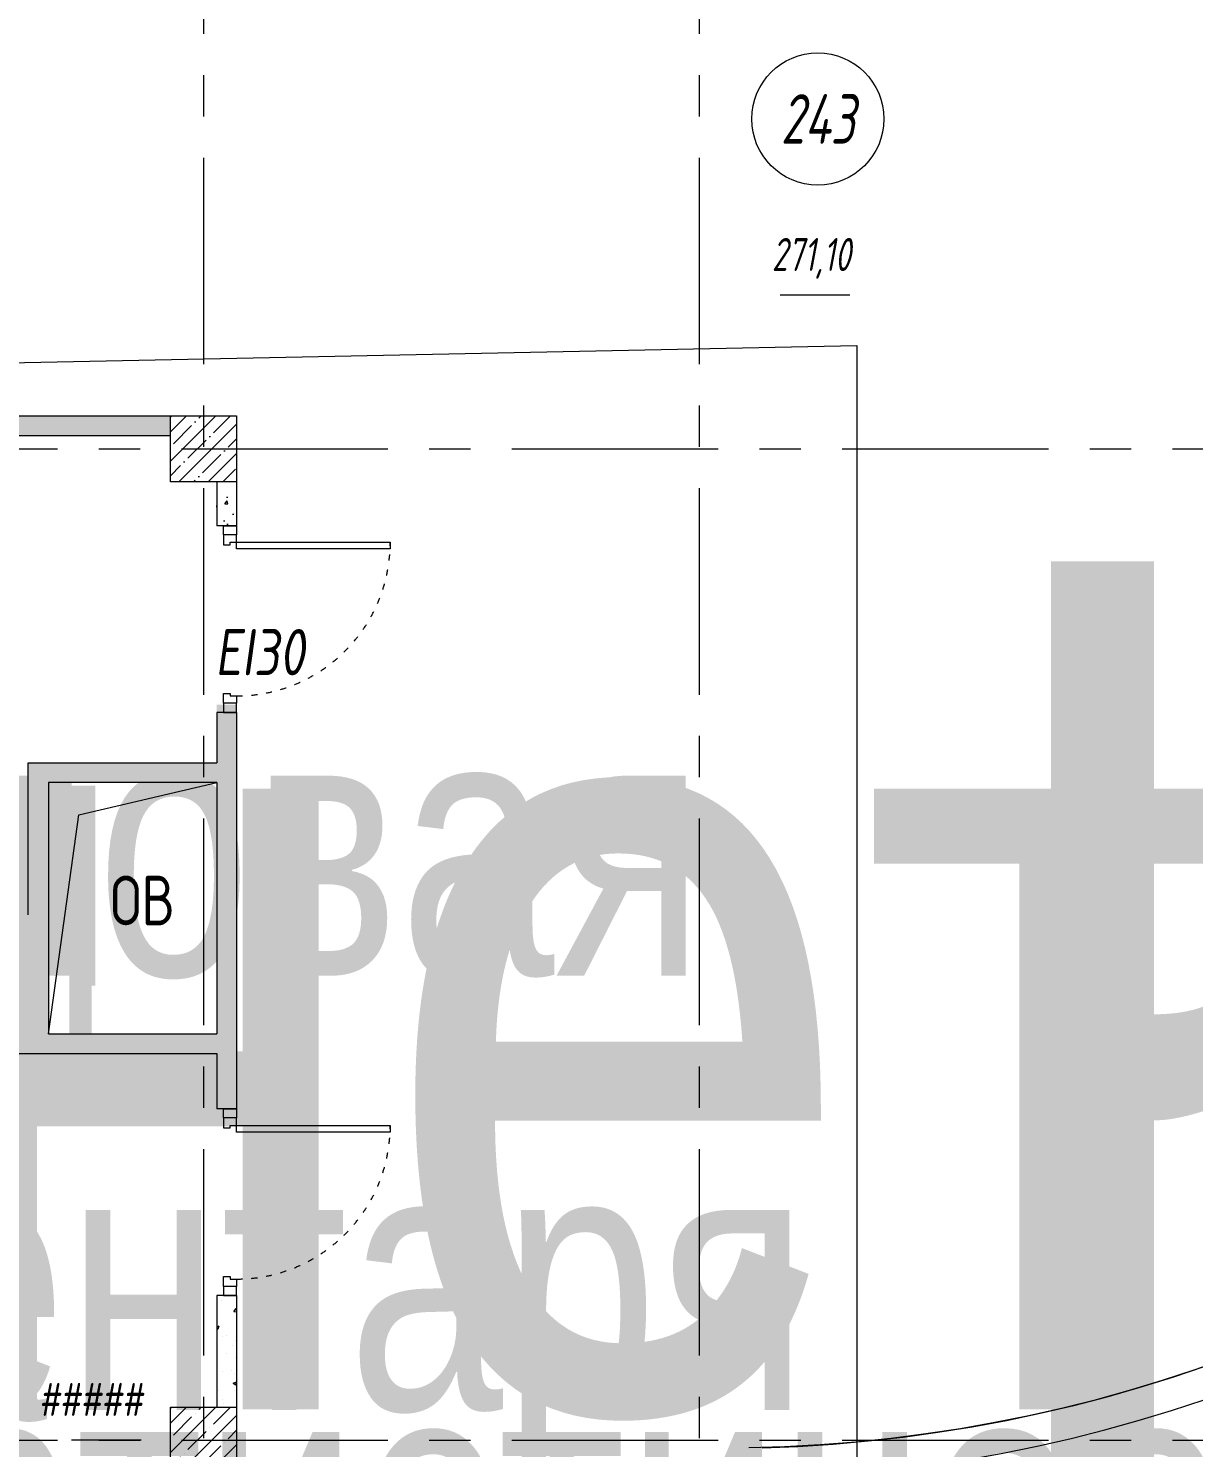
# Model space of a CAD drawing. Header units: millimetres. Extents: x 0 to 636307, y -180975 to 471719.
# Drawn here: x 570791 to 577847, y -58601 to -50011 of the extents above; entities that cross this region are included whole.
import ezdxf
from ezdxf import colors
from ezdxf.entities.mleader import LeaderData, LeaderLine
from ezdxf.enums import TextEntityAlignment as Align
from ezdxf.math import Vec2, Vec3

# ---------------------------------------------------------------- set-up
doc = ezdxf.new("R2018")
doc.units = ezdxf.units.MM
doc.linetypes.add('ACAD_ISO03W100', pattern=[30, 12, -18])
doc.linetypes.add('CENTER', pattern=[2, 1.25, -0.25, 0.25, -0.25])
for name, color, linetype, lineweight in [('_TEXT', 7, 'Continuous', 30), ('АР_Двери', 7, 'Continuous', 0), ('АР_Колонны', 5, 'Continuous', 35), ('АР_Колонны Штрих', 250, 'Continuous', 5), ('АР_Маркер экспликации', 239, 'Continuous', 13), ('АР_Номер помещения', 250, 'Continuous', 9), ('АР_Оси', 7, 'Continuous', 25), ('АР_Отверстия', 250, 'Continuous', 15), ('АР_Отметки', 7, 'Continuous', 5), ('АР_Перегородки газоблок', 165, 'Continuous', 30), ('АР_Перегородки газоблок_Штрих', 165, 'Continuous', 5), ('АР_Подоконники', 163, 'Continuous', 9), ('АР_Сущ Несущая стена', 250, 'Continuous', 50), ('АР_тонкая линия', 250, 'Continuous', 0)]:
    doc.layers.add(name, color=color, linetype=linetype, lineweight=lineweight)
doc.layers.add('АР_Названия помещений', color=124, linetype='Continuous', lineweight=5, plot=False)
doc.layers.add('АР_Помещения_площадь', color=19, linetype='Continuous', lineweight=9, plot=False)
doc.layers.add('АР_ПБ_Двери', color=7, linetype='Continuous', lineweight=15, true_color=0xdb0000)
doc.styles.add('ICOCPEUR', font='isocpeur.ttf')
doc.styles.add('ISOCPEUR', font='', dxfattribs={"height": 250})
doc.styles.get("Standard").update_dxf_attribs({"font": 'GOST.TTF'})
doc.styles.add('Архитект', font='isocpeur.ttf', dxfattribs={"width": 0.8, "oblique": 8})
doc.styles.get('ISOCPEUR').set_extended_font_data('ISOCPEUR', italic=True)
pattern_1 = [(50, (637147.65, -165157.13), (215.17805, -18.82564), [22.5, -247.5]), (355, (637147.65, -165157.13), (-41.6254, 225.65764), [18, -198]), (100.45144, (637165.58, -165158.7), (173.55265, 206.832), [19.12206, -210.34263]), (46.1842, (637147.65, -165097.13), (320.1724, -49.6558), [33.75, -371.25]), (96.63564, (637174.33, -165101.26), (280.3986, 292.2356), [28.6831, -315.5141]), (351.18416, (637147.65, -165097.13), (280.3986, 292.2356), [27, -297]), (21, (637177.65, -165112.13), (179.07212, -120.78567), [22.5, -247.5]), (326, (637177.65, -165112.13), (72.9946, 217.545), [18, -198]), (71.45144, (637192.57, -165122.2), (252.0667, 96.75935), [19.12206, -210.34263]), (37.5, (637147.65, -165157.13), (3.647957, 99.868156), [0, -195.6, 0, -201, 0, -198.75]), (7.5, (637147.65, -165157.13), (78.92086, 118.32351), [0, -114.6, 0, -191.1, 0, -75.75]), (327.5, (637080.75, -165157.13), (160.14673, -6.76646), [0, -75, 0, -234, 0, -310.5]), (317.5, (637050.75, -165157.13), (174.95585, 30.0315), [0, -97.5, 0, -155.4, 0, -220.5])]

# ---------------------------------------------------------------- blocks, each defined once
blk = doc.blocks.new('*U247')
for points in [[(-55, -80), (-55, 0), (-115, 0), (-115, -40), (-100, -40), (-100, -80), (-55, -80)], [(0, 0), (0, -80), (-55, -80), (-55, 0), (0, 0)], [(-1130, 0), (-1130, -80), (-1075, -80), (-1075, 0), (-1130, 0)], [(-1075, -80), (-1075, 0), (-1015, 0), (-1015, -40), (-1030, -40), (-1030, -80), (-1075, -80)]]:
    blk.add_lwpolyline(points)
blk.add_lwpolyline([(-100, -80), (-100, -1010), (-140, -1010), (-140, -80)], close=True)
at = {"linetype": 'ACAD_ISO03W100', "ltscale": 3}
blk.add_arc((-100, -80), 930, 180, 270, dxfattribs=at)
blk = doc.blocks.new('*U248')
for points in [[(-55, -80), (-55, 0), (-115, 0), (-115, -40), (-100, -40), (-100, -80), (-55, -80)], [(0, 0), (0, -80), (-55, -80), (-55, 0), (0, 0)], [(-1130, 0), (-1130, -80), (-1075, -80), (-1075, 0), (-1130, 0)], [(-1075, -80), (-1075, 0), (-1015, 0), (-1015, -40), (-1030, -40), (-1030, -80), (-1075, -80)]]:
    blk.add_lwpolyline(points)
blk.add_lwpolyline([(-100, -80), (-100, -1010), (-140, -1010), (-140, -80)], close=True)
at = {"linetype": 'ACAD_ISO03W100', "ltscale": 3}
blk.add_arc((-100, -80), 930, 180, 270, dxfattribs=at)
blk = doc.blocks.new('_DotSmall')
at = {"color": 0, "linetype": 'ByBlock', "const_width": 0.5}
blk.add_lwpolyline([(-0.0625, 0, 1), (0.0625, 0, 1)], format="xyb", close=True, dxfattribs=at)
blk = doc.blocks.new('*U233')
at = {"layer": 'АР_Номер помещения', "color": 7}
blk.add_circle((-517.6, 1402.8), 400, dxfattribs=at)
at = {"layer": 'АР_Помещения_площадь', "color": 7}
blk.add_line((-323.4, 336.1), (-745.7, 336.1), dxfattribs=at)
at = {"color": 7, "style": 'ISOCPEUR', "width": 0.7, "flags": 1}
blk.add_attdef('КАТЕГОРИЯ', (-499.2, -2092.2), '', height=250, dxfattribs=at)
at = {"layer": 'АР_Номер помещения', "color": 7, "style": 'ISOCPEUR', "width": 0.7}
blk.add_attdef('НОМЕР_ПОМЕЩЕНИЯ', text='', height=300, dxfattribs=at).set_placement((-517.6, 1402.8), align=Align.MIDDLE_CENTER)
at = {"layer": 'АР_Помещения_площадь', "color": 7, "lineweight": 30, "width": 0.7, "flags": 104}
blk.add_attdef('ИМЯ_ПОМЕЩЕНИЯ', text='', height=100, dxfattribs=at).set_placement((157.6, 1217.1), align=Align.MIDDLE_CENTER)
at = {"layer": 'АР_Помещения_площадь', "color": 7, "style": 'ISOCPEUR', "width": 0.7}
blk.add_attdef('ПЛОЩАДЬ_ПОМЕЩЕНИЯ', text='', height=200, dxfattribs=at).set_placement((-318.5, 582.6), align=Align.MIDDLE_RIGHT)
blk = doc.blocks.new('*U231')
at = {"color": 7, "style": 'ISOCPEUR', "width": 0.7, "flags": 1}
blk.add_attdef('КАТЕГОРИЯ', (-499.2, -2092.2), '', height=250, dxfattribs=at)
at = {"layer": 'АР_Номер помещения', "color": 7, "style": 'ISOCPEUR', "width": 0.7}
blk.add_attdef('НОМЕР_ПОМЕЩЕНИЯ', text='', height=300, dxfattribs=at).set_placement((-13874.5, 6637.6), align=Align.MIDDLE_CENTER)
at = {"layer": 'АР_Помещения_площадь', "color": 7, "lineweight": 30, "width": 0.7, "flags": 104}
blk.add_attdef('ИМЯ_ПОМЕЩЕНИЯ', text='', height=100, dxfattribs=at).set_placement((157.6, 1217.1), align=Align.MIDDLE_CENTER)
at = {"layer": 'АР_Помещения_площадь', "color": 7, "style": 'ISOCPEUR', "width": 0.7}
blk.add_attdef('ПЛОЩАДЬ_ПОМЕЩЕНИЯ', text='', height=200, dxfattribs=at).set_placement((-12654.6, 407.7), align=Align.MIDDLE_RIGHT)
blk = doc.blocks.new('*U232')
at = {"color": 7, "style": 'ISOCPEUR', "width": 0.7, "flags": 1}
blk.add_attdef('КАТЕГОРИЯ', (-499.2, -2092.2), '', height=250, dxfattribs=at)
at = {"layer": 'АР_Номер помещения', "color": 7, "style": 'ISOCPEUR', "width": 0.7}
blk.add_attdef('НОМЕР_ПОМЕЩЕНИЯ', text='', height=300, dxfattribs=at).set_placement((-16064.8, 2966.2), align=Align.MIDDLE_CENTER)
at = {"layer": 'АР_Помещения_площадь', "color": 7, "lineweight": 30, "width": 0.7, "flags": 104}
blk.add_attdef('ИМЯ_ПОМЕЩЕНИЯ', text='', height=100, dxfattribs=at).set_placement((157.6, 1217.1), align=Align.MIDDLE_CENTER)
at = {"layer": 'АР_Помещения_площадь', "color": 7, "style": 'ISOCPEUR', "width": 0.7}
blk.add_attdef('ПЛОЩАДЬ_ПОМЕЩЕНИЯ', text='', height=200, dxfattribs=at).set_placement((-14142.4, 501.5), align=Align.MIDDLE_RIGHT)
blk = doc.blocks.new('*U228')
at = {"color": 7, "style": 'ISOCPEUR', "width": 0.7, "flags": 1}
blk.add_attdef('КАТЕГОРИЯ', (-499.2, -2092.2), '', height=250, dxfattribs=at)
at = {"layer": 'АР_Номер помещения', "color": 7, "style": 'ISOCPEUR', "width": 0.7}
blk.add_attdef('НОМЕР_ПОМЕЩЕНИЯ', text='', height=300, dxfattribs=at).set_placement((-14752.2, 1427.8), align=Align.MIDDLE_CENTER)
at = {"layer": 'АР_Помещения_площадь', "color": 7, "lineweight": 30, "width": 0.7, "flags": 104}
blk.add_attdef('ИМЯ_ПОМЕЩЕНИЯ', text='', height=100, dxfattribs=at).set_placement((157.6, 1217.1), align=Align.MIDDLE_CENTER)
at = {"layer": 'АР_Помещения_площадь', "color": 7, "style": 'ISOCPEUR', "width": 0.7}
blk.add_attdef('ПЛОЩАДЬ_ПОМЕЩЕНИЯ', text='', height=200, dxfattribs=at).set_placement((-13108.3, 584.1), align=Align.MIDDLE_RIGHT)
blk = doc.blocks.new('*U229')
at = {"layer": 'АР_Помещения_площадь', "color": 7}
blk.add_line((-12457.7, 152.9), (-12880, 152.9), dxfattribs=at)
at = {"color": 7, "style": 'ISOCPEUR', "width": 0.7, "flags": 1}
blk.add_attdef('КАТЕГОРИЯ', (-499.2, -2092.2), '', height=250, dxfattribs=at)
at = {"layer": 'АР_Номер помещения', "color": 7, "style": 'ISOCPEUR', "width": 0.7}
blk.add_attdef('НОМЕР_ПОМЕЩЕНИЯ', text='', height=300, dxfattribs=at).set_placement((-17424.9, 1870.8), align=Align.MIDDLE_CENTER)
at = {"layer": 'АР_Помещения_площадь', "color": 7, "lineweight": 30, "width": 0.7, "flags": 104}
blk.add_attdef('ИМЯ_ПОМЕЩЕНИЯ', text='', height=100, dxfattribs=at).set_placement((157.6, 1217.1), align=Align.MIDDLE_CENTER)
at = {"layer": 'АР_Помещения_площадь', "color": 7, "style": 'ISOCPEUR', "width": 0.7}
blk.add_attdef('ПЛОЩАДЬ_ПОМЕЩЕНИЯ', text='', height=200, dxfattribs=at).set_placement((-12452.8, 399.4), align=Align.MIDDLE_RIGHT)

msp = doc.modelspace()

# ---------------------------------------------------------------- hatches: boundary and pattern name
at = {"layer": 'АР_Колонны Штрих', "lineweight": 9, "ltscale": 100}
h = msp.add_hatch(dxfattribs=at)
h.set_pattern_fill('ANSI35', color=256, scale=500)
h.set_pattern_definition([(45, (-385400.21, -12484.97), (-88.388348, 88.388348), []), (45, (-385311.82, -12484.97), (-88.388348, 88.388348), [156.25, -31.25, 0, -31.25])])
h.paths.add_polyline_path([(572051.9, -52356.4), (571651.9, -52356.4), (571651.9, -52756.4), (572051.9, -52756.4)])
h = msp.add_hatch(dxfattribs=at)
h.set_pattern_fill('ANSI35', color=256, scale=500)
h.set_pattern_definition([(45, (-385400.21, -18484.97), (-88.388348, 88.388348), []), (45, (-385311.82, -18484.97), (-88.388348, 88.388348), [156.25, -31.25, 0, -31.25])])
h.paths.add_polyline_path([(572051.9, -58356.4), (571651.9, -58356.4), (571651.9, -58756.4), (572051.9, -58756.4)])
at = {"layer": 'АР_Перегородки газоблок_Штрих', "lineweight": 9, "ltscale": 100}
h = msp.add_hatch(dxfattribs=at)
h.set_pattern_fill('AR-CONC', color=256, scale=30)
h.set_pattern_definition(pattern_1)
h.paths.add_polyline_path([(571651.9, -52356.4), (566051.9, -52356.4), (566051.9, -52476.4), (571651.9, -52476.4)])
h = msp.add_hatch(dxfattribs=at)
h.set_pattern_fill('AR-CONC', color=256, scale=30)
h.set_pattern_definition([(50, (637147.65, -165110.6), (215.17805, -18.82564), [22.5, -247.5]), (355, (637147.65, -165110.6), (-41.6254, 225.65764), [18, -198]), (100.45144, (637165.58, -165112.17), (173.55265, 206.832), [19.12206, -210.34263]), (46.1842, (637147.65, -165050.6), (320.1724, -49.6558), [33.75, -371.25]), (96.63564, (637174.33, -165054.74), (280.3986, 292.2356), [28.6831, -315.5141]), (351.18416, (637147.65, -165050.6), (280.3986, 292.2356), [27, -297]), (21, (637177.65, -165065.6), (179.07212, -120.78567), [22.5, -247.5]), (326, (637177.65, -165065.6), (72.9946, 217.545), [18, -198]), (71.45144, (637192.57, -165075.67), (252.0667, 96.75935), [19.12206, -210.34263]), (37.5, (637147.65, -165110.6), (3.647957, 99.868156), [0, -195.6, 0, -201, 0, -198.75]), (7.5, (637147.65, -165110.6), (78.92086, 118.32351), [0, -114.6, 0, -191.1, 0, -75.75]), (327.5, (637080.75, -165110.6), (160.14673, -6.76646), [0, -75, 0, -234, 0, -310.5]), (317.5, (637050.75, -165110.6), (174.95585, 30.0315), [0, -97.5, 0, -155.4, 0, -220.5])])
h.paths.add_polyline_path([(565771.9, -52709.9), (565651.9, -52709.9), (565651.9, -58309.9), (565771.9, -58309.9), (565771.9, -56215.9), (569312.4, -56215.9), (570792.4, -56215.9), (570792.4, -56095.9), (565771.9, -56095.9), (565771.9, -55495.9), (565651.9, -55495.9), (565651.9, -56096.6), (565771.9, -56096.6), (565771.9, -55495.9), (565651.9, -55495.9), (565651.9, -56097.3), (565771.9, -56095.9), (565771.9, -55495.9), (570792.4, -55495.9), (570792.4, -56215.9), (571931.9, -56215.9), (571931.9, -56504.3), (572051.9, -56504.3), (572051.9, -54104.8), (571931.9, -54104.8), (571931.9, -56095.9), (570912.4, -56095.9), (570912.4, -54574.6), (571931.9, -54576), (571931.9, -54456), (570792.4, -54454.6), (570792.4, -55375.9), (565771.9, -55375.9)])
h = msp.add_hatch(dxfattribs=at)
h.set_pattern_fill('AR-CONC', color=256, scale=30)
h.set_pattern_definition(pattern_1)
h.paths.add_polyline_path([(572051.9, -52756.4), (571931.9, -52756.4), (571931.9, -53021.3), (572051.9, -53021.3)])
h = msp.add_hatch(dxfattribs=at)
h.set_pattern_fill('AR-CONC', color=256, scale=30)
h.set_pattern_definition(pattern_1)
h.paths.add_polyline_path([(572051.9, -57680.8), (571931.9, -57680.8), (571931.9, -58356.4), (572051.9, -58356.4)])

# ---------------------------------------------------------------- linework, layer by layer
at = {"layer": '_TEXT', "color": 1, "lineweight": 9, "ltscale": 500}
msp.add_lwpolyline([(555452.6, -52346.5), (575807.1, -51931.1), (575807.1, -88351.1), (555452.6, -88766.4)], close=True, dxfattribs=at)
at = {"layer": 'АР_Колонны', "lineweight": 9, "ltscale": 100}
for points in [[(571651.9, -52356.4), (572051.9, -52356.4), (572051.9, -52756.4), (571651.9, -52756.4)], [(571651.9, -58356.4), (572051.9, -58356.4), (572051.9, -58756.4), (571651.9, -58756.4)]]:
    msp.add_lwpolyline(points, close=True, dxfattribs=at)
at = {"layer": 'АР_Оси', "linetype": 'CENTER', "lineweight": 9, "ltscale": 1000}
for p, q in [((571851.9, -30794), (571851.9, -86526.3)), ((574851.9, -30794), (574851.9, -86526.3)), ((547718.2, -52556.4), (630896.6, -52556.4)), ((547718.2, -58556.4), (630896.6, -58556.4))]:
    msp.add_line(p, q, dxfattribs=at)
at = {"layer": 'АР_Перегородки газоблок', "lineweight": 9, "ltscale": 100}
for points in [[(566051.9, -52356.4), (571651.9, -52356.4)], [(571651.9, -52476.4), (566051.9, -52476.4)], [(571931.9, -52756.4), (571931.9, -53021.3)], [(572051.9, -52756.4), (572051.9, -53021.3)], [(572051.9, -53021.3), (571931.9, -53021.3)], [(571931.9, -54151.3), (571931.9, -54456)], [(572051.9, -54151.3), (571931.9, -54151.3)], [(572051.9, -54151.3), (572051.9, -56550.8)], [(570789.6, -55375.9), (570789.6, -54456), (571931.9, -54456)], [(571931.9, -54576), (570912.4, -54576)], [(570912.4, -54576), (570912.4, -56095.9)], [(571931.9, -54576), (571931.9, -56095.9)], [(570912.4, -56095.9), (570928.1, -56095.9)], [(570912.4, -56095.9), (571931.9, -56095.9)], [(565771.9, -56215.9), (570825.9, -56215.9)], [(570792.4, -56215.9), (570792.4, -56215.9)], [(570792.4, -56215.9), (571931.9, -56215.9)], [(571931.9, -56215.9), (571931.9, -56550.8)], [(572051.9, -56550.8), (571931.9, -56550.8)], [(571931.9, -57680.8), (571931.9, -58356.4)], [(572051.9, -57680.8), (571931.9, -57680.8)], [(572051.9, -57680.8), (572051.9, -58356.4)]]:
    msp.add_lwpolyline(points, dxfattribs=at)
at = {"layer": 'АР_Подоконники', "lineweight": 9, "ltscale": 100}
for centre, radius, start, end in [((574980.4, -49678.6), 8924.1, 271.10883, 356.40396), ((574970.1, -49666.2), 8940.2, 271.69125, 356.32908)]:
    msp.add_arc(centre, radius, start, end, dxfattribs=at)
at = {"layer": 'АР_Сущ Несущая стена', "lineweight": 9, "ltscale": 100}
for centre, radius, start, end in [((574961.8, -49654.5), 9144.3, 272.82064, 356.28873), ((574969.5, -49672.5), 9778.7, 272.59255, 356.63539)]:
    msp.add_arc(centre, radius, start, end, dxfattribs=at)
at = {"layer": 'АР_тонкая линия', "lineweight": 9, "ltscale": 100}
msp.add_lwpolyline([(570912.4, -56095.9), (571095.8, -54770.3), (571931.9, -54576)], dxfattribs=at)

# ---------------------------------------------------------------- block references
at = {"layer": 'АР_Двери', "lineweight": 9, "rotation": 90.00000000000001}
for name, p in [('*U247', (571971.9, -53021.3)), ('*U248', (571971.9, -56550.8))]:
    msp.add_blockref(name, p, dxfattribs=at)
at = {"layer": 'АР_Маркер экспликации', "lineweight": 9}
ref = msp.add_blockref('*U233', (576088.7, -51962.3), dxfattribs=at)
ref.add_attrib('НОМЕР_ПОМЕЩЕНИЯ', '243', dxfattribs={"layer": 'АР_Номер помещения', "color": 7, "height": 300, "style": 'ISOCPEUR', "width": 0.7}).set_placement((575571.2, -50559.5), align=Align.MIDDLE_CENTER)
lines = msp.add_mtext('\\W0.8000;Коридор и рекреация (основная и старшая школа)', dxfattribs={"layer": 'АР_Названия помещений', "insert": (576435.7, -53237), "char_height": 6239.8, "width": 926.94, "attachment_point": 1})
ref.add_attrib('ИМЯ_ПОМЕЩЕНИЯ', '', (576435.7, -53237), dxfattribs={"flags": 104}).embed_mtext(lines)
ref.add_attrib('ПЛОЩАДЬ_ПОМЕЩЕНИЯ', '271,10', dxfattribs={"layer": 'АР_Помещения_площадь', "color": 7, "height": 200, "style": 'ISOCPEUR', "width": 0.7}).set_placement((575770.3, -51379.8), align=Align.MIDDLE_RIGHT)
ref = msp.add_blockref('*U231', (571975.9, -58284.7), dxfattribs=at)
lines = msp.add_mtext('\\W0.8000;Кабинет материальной технологии тип 2', dxfattribs={"layer": 'АР_Названия помещений', "insert": (558141.6, -53477), "char_height": 4891.956, "width": 926.94, "attachment_point": 1})
ref.add_attrib('ИМЯ_ПОМЕЩЕНИЯ', '', (558141.6, -53477), dxfattribs={"flags": 104}).embed_mtext(lines)
ref = msp.add_blockref('*U228', (583501.3, -55512.4), dxfattribs=at)
lines = msp.add_mtext('\\W0.8000;Кладовая инвентаря', dxfattribs={"layer": 'АР_Названия помещений', "insert": (567313.6, -54168.1), "char_height": 1576.782, "width": 926.94, "attachment_point": 1})
ref.add_attrib('ИМЯ_ПОМЕЩЕНИЯ', '', (567313.6, -54168.1), dxfattribs={"flags": 104}).embed_mtext(lines)
ref = msp.add_blockref('*U232', (579655.4, -58709.3), dxfattribs=at)
lines = msp.add_mtext('\\W0.8000;Кладовая кабинета материальной технологии', dxfattribs={"layer": 'АР_Названия помещений', "insert": (563739.1, -54229.1), "char_height": 1576.782, "width": 926.94, "attachment_point": 1})
ref.add_attrib('ИМЯ_ПОМЕЩЕНИЯ', '', (563739.1, -54229.1), dxfattribs={"flags": 104}).embed_mtext(lines)
ref = msp.add_blockref('*U229', (583931.3, -58709.3), dxfattribs=at)
lines = msp.add_mtext('\\W0.8000;Артистическая', dxfattribs={"layer": 'АР_Названия помещений', "insert": (569013.1, -58140), "char_height": 1576.782, "width": 926.94, "attachment_point": 1})
ref.add_attrib('ИМЯ_ПОМЕЩЕНИЯ', '', (569013.1, -58140), dxfattribs={"flags": 104}).embed_mtext(lines)
ref.add_attrib('ПЛОЩАДЬ_ПОМЕЩЕНИЯ', '#####', dxfattribs={"layer": 'АР_Помещения_площадь', "color": 7, "height": 200, "style": 'ISOCPEUR', "width": 0.7}).set_placement((571478.5, -58309.9), align=Align.MIDDLE_RIGHT)

# ---------------------------------------------------------------- texts
at = {"layer": 'АР_Отверстия', "lineweight": 9, "ltscale": 100, "insert": (571481.9, -55289.6), "char_height": 300, "attachment_point": 5, "line_spacing_factor": 0.7, "style": 'ICOCPEUR'}
msp.add_mtext('\\A1;{\\W0.8;ОВ}', dxfattribs=at)
at = {"layer": 'АР_ПБ_Двери', "lineweight": 9, "style": 'Архитект', "oblique": 8, "width": 0.8}
msp.add_text('EI30', height=280, dxfattribs=at).set_placement((571921.4, -53926.5))

# ---------------------------------------------------------------- leaders
at = {"layer": 'АР_Отметки', "lineweight": 9}
ml = msp.add_multileader_mtext('Standard', dxfattribs=at)
ml.set_content('+2,410', color=256, style='ISOCPEUR')
ml.set_leader_properties(color=256, linetype='Continuous', lineweight=-1)
ml.set_arrow_properties(name='DOTSMALL')
ml.build(insert=Vec2(0, 0))
ml.multileader.update_dxf_attribs({"has_text_frame": 1, "text_left_attachment_type": 4, "text_right_attachment_type": 4, "dogleg_length": 100, "arrow_head_size": 180})
ctx = ml.context
ctx.base_point, ctx.char_height, ctx.arrow_head_size, ctx.landing_gap_size, ctx.plane_origin = Vec3(575901.9, -83461.4), 250, 180, 50, Vec3(573740.7, -84052.7)
ctx.left_attachment, ctx.right_attachment = 4, 4
notes = []
notes.append((ctx, [(0, (0, 0, 0), (0, 0), (1, 0), 1, [])]))
ctx.mtext.insert, ctx.mtext.width, ctx.mtext.line_spacing_style, ctx.mtext.flow_direction = Vec3(575951.9, -83128.1), 852.697, 2, 5
ml = msp.add_multileader_mtext('Standard', dxfattribs=at)
ml.set_content('+3,950', color=256, style='ISOCPEUR')
ml.set_leader_properties(color=256, linetype='Continuous', lineweight=-1)
ml.set_arrow_properties(name='DOTSMALL')
ml.build(insert=Vec2(0, 0))
ml.multileader.update_dxf_attribs({"has_text_frame": 1, "text_left_attachment_type": 4, "text_right_attachment_type": 4, "dogleg_length": 100, "arrow_head_size": 180})
ctx = ml.context
ctx.base_point, ctx.char_height, ctx.arrow_head_size, ctx.landing_gap_size, ctx.plane_origin = Vec3(574216.1, -88967.1), 250, 180, 50, Vec3(574134.8, -90234.7)
ctx.left_attachment, ctx.right_attachment = 4, 4
notes.append((ctx, [(0, (0, 0, 0), (0, 0), (1, 0), 1, [])]))
ctx.mtext.insert, ctx.mtext.width, ctx.mtext.line_spacing_style, ctx.mtext.flow_direction = Vec3(574266.1, -88633.8), 852.697, 2, 5
ml = msp.add_multileader_mtext('Standard', dxfattribs=at)
ml.set_content('+2,410', color=256, style='ISOCPEUR')
ml.set_leader_properties(color=256, linetype='Continuous', lineweight=-1)
ml.set_arrow_properties(name='DOTSMALL')
ml.build(insert=Vec2(0, 0))
ml.multileader.update_dxf_attribs({"has_text_frame": 1, "text_left_attachment_type": 4, "text_right_attachment_type": 4, "dogleg_length": 100, "arrow_head_size": 180})
ctx = ml.context
ctx.base_point, ctx.char_height, ctx.arrow_head_size, ctx.landing_gap_size, ctx.plane_origin = Vec3(575901.9, -83461.4), 250, 180, 50, Vec3(573740.7, -84052.7)
ctx.left_attachment, ctx.right_attachment = 4, 4
notes.append((ctx, [(0, (0, 0, 0), (0, 0), (1, 0), 1, [])]))
ctx.mtext.insert, ctx.mtext.width, ctx.mtext.line_spacing_style, ctx.mtext.flow_direction = Vec3(575951.9, -83128.1), 852.697, 2, 5
ml = msp.add_multileader_mtext('Standard', dxfattribs=at)
ml.set_content('+3,950', color=256, style='ISOCPEUR')
ml.set_leader_properties(color=256, linetype='Continuous', lineweight=-1)
ml.set_arrow_properties(name='DOTSMALL')
ml.build(insert=Vec2(0, 0))
ml.multileader.update_dxf_attribs({"has_text_frame": 1, "text_left_attachment_type": 4, "text_right_attachment_type": 4, "dogleg_length": 100, "arrow_head_size": 180})
ctx = ml.context
ctx.base_point, ctx.char_height, ctx.arrow_head_size, ctx.landing_gap_size, ctx.plane_origin = Vec3(574216.1, -88967.1), 250, 180, 50, Vec3(574134.8, -90234.7)
ctx.left_attachment, ctx.right_attachment = 4, 4
notes.append((ctx, [(0, (0, 0, 0), (0, 0), (1, 0), 1, [])]))
ctx.mtext.insert, ctx.mtext.width, ctx.mtext.line_spacing_style, ctx.mtext.flow_direction = Vec3(574266.1, -88633.8), 852.697, 2, 5
for ctx, leaders in notes:
    for number, flags, end, landing, length, lines in leaders:
        leader = LeaderData()
        leader.index, (leader.has_last_leader_line, leader.has_dogleg_vector, leader.attachment_direction) = number, flags
        leader.last_leader_point, leader.dogleg_vector, leader.dogleg_length = Vec3(end), Vec3(landing), length
        for number, points, colour, breaks in lines:
            line = LeaderLine()
            line.index, line.vertices, line.color, line.breaks = number, Vec3.list(points), colors.encode_raw_color(colour), breaks
            leader.lines.append(line)
        ctx.leaders.append(leader)

doc.saveas('drawing.dxf')
